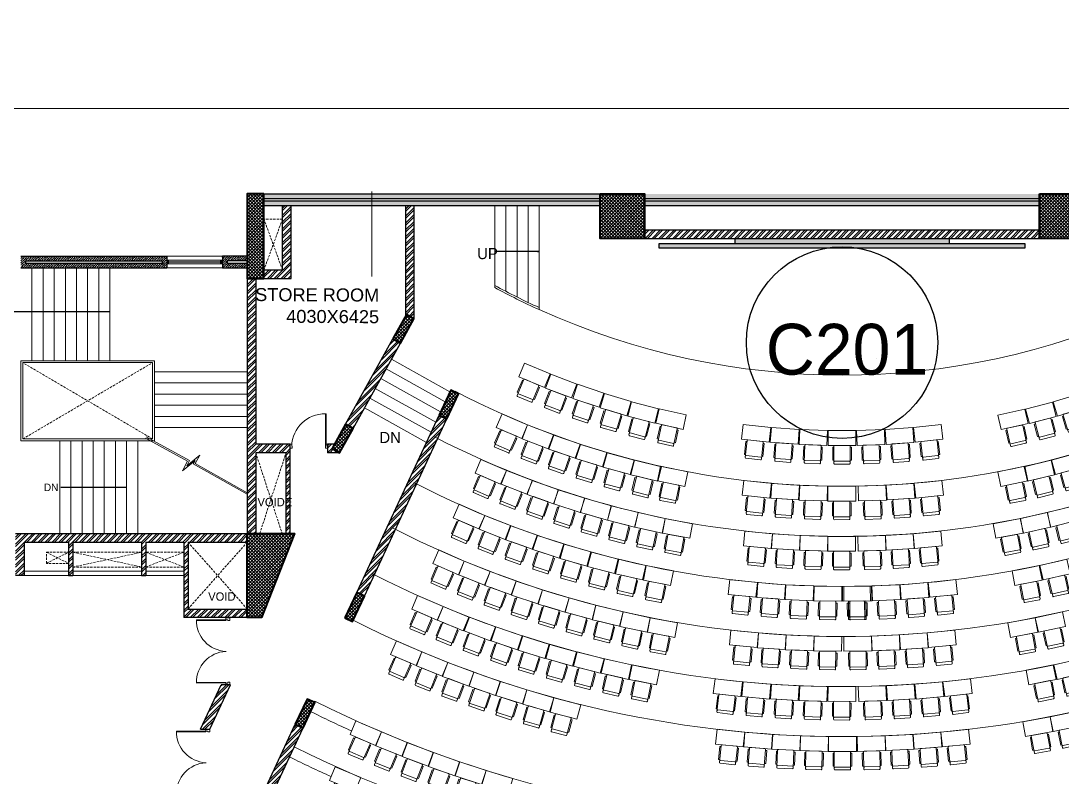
# Model space of a CAD drawing. Header units: millimetres. Extents: x 8275 to 147087, y -297470 to -191881.
# Drawn here: x 90337 to 118383, y -245231 to -224869 of the extents above; entities that cross this region are included whole.
import ezdxf

# ---------------------------------------------------------------- set-up
doc = ezdxf.new("R2010")
doc.units = ezdxf.units.MM
doc.header["$LTSCALE"] = 250
doc.header["$MEASUREMENT"] = 0
doc.linetypes.add('HIDDEN', pattern=[0.375, 0.25, -0.125])
for name, color, linetype, lineweight in [('25MM COND', 5, 'Continuous', 18), ('col', 6, 'Continuous', 40), ('door', 35, 'Continuous', 13), ('ele', 51, 'Continuous', 18), ('furniture', 5, 'Continuous', 15), ('hatch', 9, 'Continuous', 0), ('hidden', 153, 'HIDDEN', 13), ('stairs', 2, 'Continuous', 5), ('text', 7, 'Continuous', 9), ('wall', 1, 'Continuous', 30), ('win', 4, 'Continuous', 20)]:
    doc.layers.add(name, color=color, linetype=linetype, lineweight=lineweight)
doc.layers.add('FUR', color=140, linetype='Continuous')
doc.styles.get("Standard").update_dxf_attribs({"font": 'GOTHIC.TTF', "height": 100})
doc.dimstyles.get("Standard").update_dxf_attribs({"dimtxt": 100, "dimasz": 50, "dimexe": 50, "dimexo": 50, "dimgap": 0.09, "dimtad": 0, "dimdec": 0, "dimrnd": 5, "dimzin": 0, "dimdsep": 46, "dimtxsty": 'Standard', "dimblk": 'ARCHTICK', "dimcen": 0, "dimdle": 50, "dimadec": 0, "dimazin": 0, "dimtfac": 1, "dimtdec": 0, "dimtofl": 0, "dimtmove": 0, "dimatfit": 3, "dimldrblk": 'OPEN30', "dimfxl": 1, "dimtolj": 1, "dimtzin": 0, "dimarcsym": 0})
pattern_1 = [(228.02035, (487794.9, -319285.8), (74.5158, -1412.249), [3000, -1000]), (318.02035, (487126, -320029.2), (74.5158, -1412.249), [3000, -1000])]
pattern_2 = [(45, (-6686.724, -321362.345), (-44.194174, 44.194174), []), (135, (-6686.724, -321362.345), (-44.194174, -44.194174), [])]
pattern_3 = [(45, (-6686.724, -321362.345), (-44.194174, 44.194174), []), (135, (-6686.724, -321362.345), (-44.194174, -44.194174), [])]
pattern_4 = [(45, (-6686.72, -321362.35), (-92.80777, 92.80777), []), (45, (-6624.85, -321362.35), (-92.80777, 92.80777), [])]
pattern_5 = [(45, (-6686.724, -321362.345), (23.201941, 85.073785), [109.375, -21.875, 0, -21.875])]

# ---------------------------------------------------------------- blocks, each defined once
blk = doc.blocks.new('A$C31941232')
at = {"layer": 'hatch'}
h = blk.add_hatch(dxfattribs=at)
h.set_pattern_fill('ANSI37', color=256, scale=500, style=0)
h.paths.add_polyline_path([(-41661, 30961), (-42111, 30961), (-42111, 28684), (-41661, 28684)])
h = blk.add_hatch(dxfattribs=at)
h.set_pattern_fill('ANSI37', color=256, scale=500, style=0)
h.paths.add_polyline_path([(-31409, 29761), (-32609, 29761), (-32609, 30961), (-31409, 30961)])
h = blk.add_hatch(dxfattribs=at)
h.set_pattern_fill('ANSI37', color=256, scale=500, style=0)
h.set_pattern_definition([(45, (2e-08, 2.064), (-44.19417, 44.19417), []), (135, (2e-08, 2.064), (-44.19417, -44.19417), [])])
h.paths.add_polyline_path([(-19573, 29761), (-20773, 29761), (-20773, 30961), (-19573, 30961)])
h = blk.add_hatch(dxfattribs=at)
h.set_pattern_fill('ANSI37', color=256, scale=500, style=0)
edge = h.paths.add_edge_path()
edge.add_line((-42111, 21814), (-40836, 21814))
edge.add_line((-40836, 21814), (-41729, 19554))
edge.add_line((-41729, 19554), (-42111, 19554))
edge.add_line((-42111, 19554), (-42111, 21814))
at = {"layer": 'col'}
for points, elevation in [([(-41661, 30961), (-42111, 30961), (-42111, 28684), (-41661, 28684)], -27273), ([(-32609, 30961), (-31409, 30961), (-31409, 29761), (-32609, 29761)], -26089), ([(-20773, 30961), (-19573, 30961), (-19573, 29761), (-20773, 29761)], -27265)]:
    blk.add_lwpolyline(points, close=True, dxfattribs=dict(at, elevation=elevation))
at = {"layer": 'col', "elevation": -5633}
blk.add_lwpolyline([(-42111, 21814), (-40836, 21814), (-41729, 19554), (-42111, 19554), (-42111, 21814)], dxfattribs=at)
blk = doc.blocks.new('DRDR')
at = {"lineweight": 18, "ltscale": 0.1}
for p, q in [((4811214, 8332972), (4811219, 8333059)), ((4811219, 8333059), (4811277, 8333056)), ((4811277, 8333056), (4811275, 8333009)), ((4811214, 8332972), (4811255, 8332969)), ((4811255, 8332969), (4811221, 8332307)), ((4811268, 8332969), (4811234, 8332306)), ((4811255, 8332969), (4811257, 8333010)), ((4811268, 8332969), (4811255, 8332969)), ((4811257, 8333010), (4811275, 8333009)), ((4812659, 8332896), (4812624, 8332233)), ((4812672, 8332895), (4812637, 8332233)), ((4812659, 8332984), (4812656, 8332937)), ((4812674, 8332936), (4812656, 8332937)), ((4812717, 8332981), (4812659, 8332984)), ((4812672, 8332895), (4812659, 8332896)), ((4812672, 8332895), (4812674, 8332936)), ((4812712, 8332893), (4812672, 8332895)), ((4812712, 8332893), (4812717, 8332981))]:
    blk.add_line(p, q, dxfattribs=at)
blk.add_ellipse((4811270, 8332997), major_axis=(-685, -126), ratio=0.993607, start_param=1.318294, end_param=2.867114, dxfattribs=at)
at = {"lineweight": 18, "ltscale": 0.1, "extrusion": (0, 0, -1)}
blk.add_ellipse((4812660, 8332925), major_axis=(668, -196), ratio=0.993607, start_param=1.318294, end_param=2.867114, dxfattribs=at)
blk = doc.blocks.new('_ArchTick')
at = {"color": 0, "linetype": 'ByBlock', "const_width": 0.15}
blk.add_lwpolyline([(-0.5, -0.5), (0.5, 0.5)], dxfattribs=at)
blk = doc.blocks.new('_Open30')
at = {"color": 0, "linetype": 'ByBlock', "lineweight": -2}
for p, q in [((-1, 0.27), (0, 0)), ((0, 0), (-1, -0.27)), ((0, 0), (-1, 0))]:
    blk.add_line(p, q, dxfattribs=at)
blk = doc.blocks.new('D1-1000')
for p, q in [((-951, 0), (-1000, 0)), ((-1000, 0), (-1000, -102)), ((-951, -53), (-951, 0)), ((-49, 0), (0, 0)), ((-49, -53), (-49, 0)), ((0, 0), (0, -102)), ((-1000, -102), (-963, -102)), ((-963, -53), (-951, -53)), ((-963, -102), (-963, -53)), ((-51, -53), (-51, -923)), ((-37, -53), (-49, -53)), ((-37, -923), (-37, -53)), ((-37, -102), (-37, -53)), ((0, -102), (-37, -102)), ((-55, -923), (-37, -923))]:
    blk.add_line(p, q)
blk.add_ellipse((-40, 2), major_axis=(646, 675), ratio=0.977435, start_param=2.382767, end_param=3.900418)
blk = doc.blocks.new('CH_staff_PL')
at = {"color": 0}
for p, q in [((-21, 8), (-21, -8)), ((-1.75, 8.75), (-20.25, 8.75)), ((-5, 10), (-19, 10)), ((-19, 8.75), (-19, 10)), ((-5, 8.75), (-5, 10)), ((-4, -8), (-4, 8)), ((-1, -8), (-1, 8)), ((-20.25, -8.75), (-1.75, -8.75)), ((-19, -10), (-19, -8.75)), ((-19, -10), (-5, -10)), ((-5, -10), (-5, -8.75))]:
    blk.add_line(p, q, dxfattribs=at)
for centre, start, end in [((-20.25, 8), 90, 180), ((-3.25, 8), 90, 180), ((-1.75, 8), 0, 90), ((-20.25, -8), 180, 270), ((-3.25, -8), 180, 270), ((-1.75, -8), 270, 0)]:
    blk.add_arc(centre, 0.75, start, end, dxfattribs=at)
blk = doc.blocks.new('dsfa')
at = {"layer": 'furniture', "ltscale": 0.01}
blk.add_lwpolyline([(8865122, 4642613), (8865872, 4642613), (8865872, 4642213), (8865122, 4642213)], close=True, dxfattribs=at)
at = {"layer": 'furniture', "extrusion": (2e-16, 2.46924e-05, 1), "xscale": -25.08044560737534, "yscale": 25.08044560737528, "zscale": 25.08044560737534, "rotation": 89.99999999959537}
blk.add_blockref('CH_staff_PL', (8865497, 4641686, 115), dxfattribs=at)
blk = doc.blocks.new('1123')
at = {"layer": 'col'}
for p, rotation in [((-10006720, -821270, -29646), 337.0404765705011), ((-9969730, -1183609, -29646), 339.1238099038345), ((-9919593, -1544362, -29646), 341.2071432371678), ((-9856375, -1903055, -29646), 343.2904765705011), ((-9780158, -2259213, -29646), 345.3738099038345), ((-7434962, -6725419, -29646), 14.54047657050112), ((-7185039, -6990363, -29646), 16.62380990383446), ((-9691045, -2612364, -29646), 347.4571432371678), ((-7675089, -6451564, -29646), 12.45714323716778), ((-10014952, -723478, -40912), 336.4710636825377), ((-9975243, -1143035, -40912), 338.8820543509731), ((-9347586, -3649137, -29646), 353.7071432371678), ((-9208230, -3985644, -29646), 355.7904765705011), ((-9056734, -4316863, -29646), 357.8738099038345), ((-8893297, -4642356, -29646), 359.9571432371678), ((-8718136, -4961692, -29646), 2.040476570501113), ((-8531481, -5274449, -29646), 4.123809903834457), ((-8333580, -5580214, -29646), 6.207143237167777), ((-9930787, -1476314, -40912), 340.80513127405), ((-9875172, -1807914, -40912), 342.7282081971269), ((-9808460, -2137461, -40912), 344.6512851202039), ((-10013735, -749173, -40912), 336.6115144574396), ((-9730727, -2464584, -40912), 346.5743620432808), ((-9978451, -1120958, -40912), 338.7477798511497), ((-9642092, -2788899, -29646), 348.4974389663577), ((-9938227, -1430593, -40912), 340.533494136864), ((-9311549, -3741497, -29646), 354.2666697355885), ((-9180268, -4051040, -29646), 356.1897466586654), ((-9038673, -4356003, -29646), 358.1128235817423), ((-9888374, -1738824, -40912), 342.3192084225782), ((-8886924, -4656043, -29646), 0.03590050481924913), ((-10016110, -725918, -29646), 336.4710636825377), ((-9828940, -2045352, -40912), 344.1049227082926), ((-9759983, -2349879, -40912), 345.8906369940069), ((-9984056, -1076405, -29646), 338.4841763668883), ((-9681570, -2652109, -40912), 347.6763512797212), ((-9946717, -1375574, -29646), 340.2083142979228), ((-9593777, -2951749, -40912), 349.4620655654355), ((-9900395, -1673483, -29646), 341.9324522289572), ((-9284421, -3809542, -29646), 354.6787576476764), ((-9160754, -4096244, -29646), 356.4644719333907), ((-9028213, -4378954, -29646), 358.250186219105), ((-8886926, -4657395, -29646), 0.03590050481925548), ((-9845130, -1969864, -29646), 343.6565901599917), ((-10016003, -736253, -29646), 336.5233138262365), ((-9780972, -2264448, -29646), 345.3807280910261), ((-9987735, -1048072, -29646), 338.3139571001309), ((-9707981, -2556968, -29646), 347.1048660220606), ((-9626221, -2847159, -29646), 348.8290039530951), ((-9953874, -1328090, -29646), 339.9268603259373), ((-9329113, -3701147, -29646), 354.0014177461986), ((-9912144, -1607044, -29646), 341.5397635517439), ((-9862579, -1884712, -29646), 343.1526667775502), ((-9213099, -3979422, -29646), 355.725555677233), ((-9088766, -4254080, -29646), 357.4496936082676), ((-8956225, -4524873, -29646), 359.173831539302), ((-8815597, -4791555, -29646), 0.8979694703364872), ((-10016138, -743436, -40912), 336.5575131235295), ((-9805218, -2160876, -29646), 344.7655700033568), ((-9997857, -953239, -40912), 337.7612662873004), ((-9740107, -2435315, -29646), 346.3784732291631), ((-9967754, -1224831, -40912), 339.3237662873004), ((-9667297, -2707813, -29646), 347.9913764549696), ((-9586846, -2978154, -29646), 349.6042796807761), ((-9930257, -1495501, -40912), 340.8862662873004), ((-9303790, -3765629, -29646), 354.3907392144966), ((-10017802, -729601, -40912), 336.4710636825377), ((-9885394, -1765049, -40912), 342.4487662873004), ((-9193708, -4025319, -29646), 356.0036424403031), ((-9076361, -4281807, -29646), 357.6165456661096), ((-8951841, -4534890, -29646), 359.229448891916), ((-9995347, -986487, -40912), 337.9454576854863), ((-9833197, -2033272, -40912), 344.0112662873004), ((-9773706, -2299973, -40912), 345.5737662873004), ((-9966368, -1242053, -40912), 339.4160459207804), ((-9706965, -2564953, -40912), 347.1362662873004), ((-9930840, -1496790, -40912), 340.8866341560746), ((-9633023, -2828014, -40912), 348.6987662873004), ((-9888786, -1750532, -40912), 342.3572223913686), ((-9374004, -3589643, -29646), 353.2998168463085), ((-9272245, -3843244, -29646), 354.8623168463085), ((-9840234, -2003112, -40912), 343.8278106266628), ((-9163610, -4093977, -29646), 356.4248168463085), ((-9048178, -4341654, -29646), 357.9873168463085), ((-8926035, -4586091, -29646), 359.5498168463085), ((-9785216, -2254361, -40912), 345.2983988619569), ((-10018312, -739817, -29646), 336.5173287678684), ((-9997734, -975299, -29646), 337.8686801192197), ((-9321671, -3724741, -29646), 354.1219282737217), ((-9222639, -3962115, -29646), 355.5925165090158), ((-9117549, -4196869, -29646), 357.0631047443099), ((-9006468, -4428849, -29646), 358.5336929796039), ((-9971609, -1210230, -29646), 339.220031470571), ((-8889470, -4657902, -29646), 0.004281214898097483), ((-9939950, -1444480, -29646), 340.5713828219224), ((-10002807, -935757, -29646), 337.6358601622665), ((-9902775, -1677918, -29646), 341.9227341732738), ((-9860106, -1910415, -29646), 343.2740855246251)]:
    blk.add_blockref('dsfa', p, dxfattribs=dict(at, rotation=rotation))
at = {"layer": 'col', "xscale": -1}
for p, rotation in [((9759838, -2137461, -40912), 15.34871487979623), ((9682105, -2464584, -40912), 13.42563795671923), ((9593470, -2788899, -29646), 11.50256103364232), ((8990054, -4356003, -29646), 1.887176418257654), ((9131649, -4051040, -29646), 3.810253341334651), ((9262931, -3741497, -29646), 5.733330264411567), ((9711361, -2349879, -40912), 14.10936300599313), ((9632948, -2652109, -40912), 12.32364872027885), ((9545156, -2951749, -40912), 10.53793443456457), ((8979594, -4378954, -29646), 1.749813780895098), ((9112135, -4096244, -29646), 3.535528066609377), ((9235803, -3809542, -29646), 5.321242352323576), ((9577599, -2847159, -29646), 11.17099604690491), ((9659359, -2556968, -29646), 12.89513397793945), ((9280494, -3701147, -29646), 5.998582253801459), ((8907606, -4524873, -29646), 0.8261684606980068), ((9040147, -4254080, -29646), 2.550306391732544), ((9164481, -3979422, -29646), 4.274444322767001), ((9538224, -2978154, -29646), 10.39572031922394), ((9618675, -2707813, -29646), 12.00862354503042), ((9255171, -3765629, -29646), 5.609260785503407), ((8903222, -4534890, -29646), 0.7705511080839765), ((9027742, -4281807, -29646), 2.383454333890453), ((9145089, -4025319, -29646), 3.996357559696931), ((9658343, -2564953, -40912), 12.86373371269957), ((9584401, -2828014, -40912), 11.30123371269961), ((9223627, -3843244, -29646), 5.137683153691457), ((9325385, -3589643, -29646), 6.700183153691421), ((8999559, -4341654, -29646), 2.012683153691528), ((9114991, -4093977, -29646), 3.575183153691492), ((9607308, -2752213, -40912), 11.76042466745487), ((9533126, -2998486, -40912), 10.28983643216075), ((8957849, -4428849, -29646), 1.466307020396078), ((9068930, -4196869, -29646), 2.93689525569011), ((9174020, -3962115, -29646), 4.407483490984223), ((9273052, -3724741, -29646), 5.878071726278336)]:
    blk.add_blockref('dsfa', p, dxfattribs=dict(at, rotation=rotation))

msp = doc.modelspace()

# ---------------------------------------------------------------- hatches: boundary and pattern name
at = {"layer": 'hatch'}
h = msp.add_hatch(dxfattribs=at)
h.set_pattern_fill('ANSI36', color=256, scale=350, style=0)
h.set_pattern_definition(pattern_5)
h.paths.add_polyline_path([(96885, -229527), (105937, -229527), (105937, -229652), (96885, -229652)])
h = msp.add_hatch(dxfattribs=at)
h.set_pattern_fill('ANSI36', color=256, scale=350, style=0)
h.set_pattern_definition(pattern_5)
h.paths.add_polyline_path([(107137, -229527), (117773, -229527), (117773, -229652), (107137, -229652)])
h = msp.add_hatch(dxfattribs=at)
h.set_pattern_fill('ANSI36', color=256, scale=350, style=0)
h.set_pattern_definition(pattern_5)
h.paths.add_polyline_path([(105937, -229842), (96885, -229842), (96885, -229717), (105937, -229717)])
h = msp.add_hatch(dxfattribs=at)
h.set_pattern_fill('ANSI32', color=256, scale=350, style=0)
h.set_pattern_definition(pattern_4)
h.paths.add_polyline_path([(96885, -231574), (96885, -231804), (97615, -231804), (97615, -229842), (97385, -229842), (97385, -231574)])
h = msp.add_hatch(dxfattribs=at)
h.set_pattern_fill('ANSI32', color=256, scale=350, style=0)
h.set_pattern_definition(pattern_4)
h.paths.add_polyline_path([(98919, -236498), (98718, -236386), (98784, -236268), (98595, -236268), (98595, -236498)])
h.paths.add_polyline_path([(100561, -233546), (100360, -233434), (99083, -235731), (99284, -235843)])
h.paths.add_polyline_path([(100695, -232831), (100724, -232779), (100925, -232890), (100927, -229842), (100697, -229842)])
h = msp.add_hatch(dxfattribs=at)
h.set_pattern_fill('ANSI36', color=256, scale=350, style=0)
h.set_pattern_definition(pattern_5)
h.paths.add_polyline_path([(117773, -229842), (107137, -229842), (107137, -229717), (117773, -229717)])
h = msp.add_hatch(dxfattribs=at)
h.set_pattern_fill('ANSI32', color=256, scale=350, style=0)
h.set_pattern_definition(pattern_4)
h.paths.add_polyline_path([(107137, -230497), (117773, -230497), (117773, -230727), (107137, -230727)])
h = msp.add_hatch(color=256, dxfattribs=at)
h.dxf.hatch_style = 1
h.paths.add_polyline_path([(109575, -230727), (115335, -230727), (115335, -230877), (109575, -230877)])
h = msp.add_hatch(color=256, dxfattribs=at)
h.dxf.hatch_style = 1
h.paths.add_polyline_path([(107520, -230977), (117390, -230977), (117390, -230877), (107520, -230877)])
h = msp.add_hatch(dxfattribs=at)
h.set_pattern_fill('ANSI36', color=256, scale=350, style=0)
h.set_pattern_definition(pattern_5)
h.paths.add_polyline_path([(94140, -231394), (90462, -231394), (90462, -231329), (94140, -231329)], flags=16)
h.paths.add_polyline_path([(90337, -231204), (94265, -231204), (94265, -231519), (90337, -231519)])
h = msp.add_hatch(dxfattribs=at)
h.set_pattern_fill('ANSI36', color=256, scale=350, style=0)
h.set_pattern_definition(pattern_5)
h.paths.add_polyline_path([(96435, -231329), (96435, -231204), (95765, -231204), (95765, -231519), (96435, -231519), (96435, -231394), (95890, -231394), (95890, -231329)])
h = msp.add_hatch(dxfattribs=at)
h.set_pattern_fill('ANSI32', color=256, scale=350, style=0)
h.set_pattern_definition(pattern_4)
h.paths.add_polyline_path([(96435, -238674), (96665, -238674), (96665, -236498), (97480, -236498), (97480, -238674), (97595, -238674), (97595, -236268), (96665, -236268), (96665, -231804), (96435, -231804)])
at = {"layer": 'hatch', "extrusion": (-0.000141675, -0.002685, 0.999996)}
h = msp.add_hatch(dxfattribs=at)
h.set_pattern_fill('AR-HBONE', color=256, scale=250, angle=183.0204, style=0)
h.set_pattern_definition(pattern_1)
h.paths.add_polyline_path([(93244, -232873), (93244, -232875), (93238, -232874), (93238, -232872)], flags=16)
h.paths.add_polyline_path([(93179, -232869), (93179, -232871), (93185, -232872), (93185, -232870)], flags=16)
edge = h.paths.add_edge_path()
edge.add_arc((93233, -232886), 0.685, 176.9796, 356.9796)
edge.add_arc((93234, -232886), 0.685, 176.9796, 356.9796)
edge.add_arc((93235, -232886), 0.685, 176.9796, 356.9796)
edge.add_arc((93237, -232887), 0.685, 176.9796, 356.9796)
edge.add_arc((93238, -232887), 0.685, 176.9796, 356.9796)
edge.add_arc((93239, -232887), 0.685, 176.9796, 356.9796)
edge.add_arc((93241, -232887), 0.685, 176.9796, 356.9796)
edge.add_arc((93242, -232887), 0.685, 176.9796, 356.9796)
edge.add_arc((93244, -232887), 0.685, 176.9796, 356.9796)
edge.add_arc((93245, -232887), 0.685, 176.9796, 356.9796)
edge.add_arc((93246, -232887), 0.685, 176.9796, 356.9796)
edge.add_arc((93248, -232887), 0.685, 176.9796, 356.9796)
edge.add_line((93248, -232887), (93249, -232875))
edge.add_line((93249, -232875), (93245, -232875))
edge.add_line((93245, -232875), (93245, -232873))
edge.add_line((93245, -232873), (93247, -232873))
edge.add_line((93247, -232873), (93246, -232869))
edge.add_line((93246, -232869), (93237, -232869))
edge.add_line((93237, -232869), (93235, -232872))
edge.add_line((93235, -232872), (93236, -232872))
edge.add_line((93236, -232872), (93236, -232874))
edge.add_line((93236, -232874), (93233, -232874))
edge.add_line((93233, -232874), (93232, -232886))
edge.add_arc((93189, -232884), 0.685, 176.9796, 356.9796, ccw=False)
edge.add_arc((93188, -232884), 0.685, 176.9796, 356.9796, ccw=False)
edge.add_arc((93186, -232884), 0.685, 176.9796, 356.9796, ccw=False)
edge.add_arc((93185, -232884), 0.685, 176.9796, 356.9796, ccw=False)
edge.add_arc((93183, -232884), 0.685, 176.9796, 356.9796, ccw=False)
edge.add_arc((93182, -232884), 0.685, 176.9796, 356.9796, ccw=False)
edge.add_arc((93181, -232883), 0.685, 176.9796, 356.9796, ccw=False)
edge.add_arc((93179, -232883), 0.685, 176.9796, 356.9796, ccw=False)
edge.add_arc((93178, -232883), 0.685, 176.9796, 356.9796, ccw=False)
edge.add_arc((93177, -232883), 0.685, 176.9796, 356.9796, ccw=False)
edge.add_arc((93175, -232883), 0.685, 176.9796, 356.9796, ccw=False)
edge.add_arc((93174, -232883), 0.685, 176.9796, 356.9796, ccw=False)
edge.add_line((93173, -232883), (93174, -232871))
edge.add_line((93174, -232871), (93178, -232871))
edge.add_line((93178, -232871), (93178, -232869))
edge.add_line((93178, -232869), (93176, -232869))
edge.add_line((93176, -232869), (93178, -232866))
edge.add_line((93178, -232866), (93187, -232866))
edge.add_line((93187, -232866), (93188, -232870))
edge.add_line((93188, -232870), (93187, -232870))
edge.add_line((93187, -232870), (93186, -232872))
edge.add_line((93186, -232872), (93190, -232872))
edge.add_line((93190, -232872), (93190, -232884))
h = msp.add_hatch(dxfattribs=at)
h.set_pattern_fill('AR-HBONE', color=256, scale=250, angle=183.0204, style=0)
h.set_pattern_definition(pattern_1)
h.paths.add_polyline_path([(95015, -232968), (95015, -232970), (95010, -232969), (95010, -232967)], flags=16)
h.paths.add_polyline_path([(94951, -232964), (94951, -232966), (94956, -232967), (94957, -232965)], flags=16)
edge = h.paths.add_edge_path()
edge.add_arc((95004, -232981), 0.685, 176.9796, 356.9796)
edge.add_arc((95006, -232981), 0.685, 176.9796, 356.9796)
edge.add_arc((95007, -232982), 0.685, 176.9796, 356.9796)
edge.add_arc((95008, -232982), 0.685, 176.9796, 356.9796)
edge.add_arc((95010, -232982), 0.685, 176.9796, 356.9796)
edge.add_arc((95011, -232982), 0.685, 176.9796, 356.9796)
edge.add_arc((95012, -232982), 0.685, 176.9796, 356.9796)
edge.add_arc((95014, -232982), 0.685, 176.9796, 356.9796)
edge.add_arc((95015, -232982), 0.685, 176.9796, 356.9796)
edge.add_arc((95017, -232982), 0.685, 176.9796, 356.9796)
edge.add_arc((95018, -232982), 0.685, 176.9796, 356.9796)
edge.add_arc((95019, -232982), 0.685, 176.9796, 356.9796)
edge.add_line((95020, -232982), (95021, -232970))
edge.add_line((95021, -232970), (95017, -232970))
edge.add_line((95017, -232970), (95017, -232968))
edge.add_line((95017, -232968), (95019, -232968))
edge.add_line((95019, -232968), (95017, -232964))
edge.add_line((95017, -232964), (95008, -232964))
edge.add_line((95008, -232964), (95006, -232967))
edge.add_line((95006, -232967), (95008, -232967))
edge.add_line((95008, -232967), (95008, -232969))
edge.add_line((95008, -232969), (95004, -232969))
edge.add_line((95004, -232969), (95004, -232981))
edge.add_arc((94961, -232979), 0.685, 176.9796, 356.9796, ccw=False)
edge.add_arc((94959, -232979), 0.685, 176.9796, 356.9796, ccw=False)
edge.add_arc((94958, -232979), 0.685, 176.9796, 356.9796, ccw=False)
edge.add_arc((94956, -232979), 0.685, 176.9796, 356.9796, ccw=False)
edge.add_arc((94955, -232979), 0.685, 176.9796, 356.9796, ccw=False)
edge.add_arc((94954, -232979), 0.685, 176.9796, 356.9796, ccw=False)
edge.add_arc((94952, -232979), 0.685, 176.9796, 356.9796, ccw=False)
edge.add_arc((94951, -232978), 0.685, 176.9796, 356.9796, ccw=False)
edge.add_arc((94950, -232978), 0.685, 176.9796, 356.9796, ccw=False)
edge.add_arc((94948, -232978), 0.685, 176.9796, 356.9796, ccw=False)
edge.add_arc((94947, -232978), 0.685, 176.9796, 356.9796, ccw=False)
edge.add_arc((94946, -232978), 0.685, 176.9796, 356.9796, ccw=False)
edge.add_line((94945, -232978), (94945, -232966))
edge.add_line((94945, -232966), (94949, -232966))
edge.add_line((94949, -232966), (94949, -232964))
edge.add_line((94949, -232964), (94948, -232964))
edge.add_line((94948, -232964), (94949, -232961))
edge.add_line((94949, -232961), (94958, -232961))
edge.add_line((94958, -232961), (94960, -232965))
edge.add_line((94960, -232965), (94958, -232965))
edge.add_line((94958, -232965), (94958, -232967))
edge.add_line((94958, -232967), (94962, -232967))
edge.add_line((94962, -232967), (94961, -232979))
at = {"layer": 'hatch'}
h = msp.add_hatch(dxfattribs=at)
h.set_pattern_fill('ANSI37', color=256, scale=500, style=0)
h.set_pattern_definition(pattern_3)
h.paths.add_polyline_path([(100360, -233434), (100561, -233546), (100925, -232890), (100724, -232779)])
at = {"layer": 'hatch', "extrusion": (-0.000141675, -0.002685, 0.999996)}
h = msp.add_hatch(dxfattribs=at)
h.set_pattern_fill('AR-HBONE', color=256, scale=250, angle=183.0204, style=0)
h.set_pattern_definition(pattern_1)
h.paths.add_polyline_path([(102033, -233336), (102033, -233338), (102027, -233338), (102027, -233336)], flags=16)
h.paths.add_polyline_path([(101968, -233333), (101968, -233335), (101974, -233335), (101974, -233333)], flags=16)
edge = h.paths.add_edge_path()
edge.add_arc((102022, -233350), 0.685, 176.9796, 356.9796)
edge.add_arc((102023, -233350), 0.685, 176.9796, 356.9796)
edge.add_arc((102024, -233350), 0.685, 176.9796, 356.9796)
edge.add_arc((102026, -233350), 0.685, 176.9796, 356.9796)
edge.add_arc((102027, -233350), 0.685, 176.9796, 356.9796)
edge.add_arc((102029, -233350), 0.685, 176.9796, 356.9796)
edge.add_arc((102030, -233350), 0.685, 176.9796, 356.9796)
edge.add_arc((102031, -233351), 0.685, 176.9796, 356.9796)
edge.add_arc((102033, -233351), 0.685, 176.9796, 356.9796)
edge.add_arc((102034, -233351), 0.685, 176.9796, 356.9796)
edge.add_arc((102035, -233351), 0.685, 176.9796, 356.9796)
edge.add_arc((102037, -233351), 0.685, 176.9796, 356.9796)
edge.add_line((102037, -233351), (102038, -233339))
edge.add_line((102038, -233339), (102034, -233338))
edge.add_line((102034, -233338), (102034, -233336))
edge.add_line((102034, -233336), (102036, -233337))
edge.add_line((102036, -233337), (102035, -233333))
edge.add_line((102035, -233333), (102026, -233333))
edge.add_line((102026, -233333), (102024, -233336))
edge.add_line((102024, -233336), (102026, -233336))
edge.add_line((102026, -233336), (102025, -233338))
edge.add_line((102025, -233338), (102022, -233338))
edge.add_line((102022, -233338), (102021, -233350))
edge.add_arc((101978, -233348), 0.685, 176.9796, 356.9796, ccw=False)
edge.add_arc((101977, -233348), 0.685, 176.9796, 356.9796, ccw=False)
edge.add_arc((101975, -233348), 0.685, 176.9796, 356.9796, ccw=False)
edge.add_arc((101974, -233347), 0.685, 176.9796, 356.9796, ccw=False)
edge.add_arc((101973, -233347), 0.685, 176.9796, 356.9796, ccw=False)
edge.add_arc((101971, -233347), 0.685, 176.9796, 356.9796, ccw=False)
edge.add_arc((101970, -233347), 0.685, 176.9796, 356.9796, ccw=False)
edge.add_arc((101968, -233347), 0.685, 176.9796, 356.9796, ccw=False)
edge.add_arc((101967, -233347), 0.685, 176.9796, 356.9796, ccw=False)
edge.add_arc((101966, -233347), 0.685, 176.9796, 356.9796, ccw=False)
edge.add_arc((101964, -233347), 0.685, 176.9796, 356.9796, ccw=False)
edge.add_arc((101963, -233347), 0.685, 176.9796, 356.9796, ccw=False)
edge.add_line((101962, -233347), (101963, -233335))
edge.add_line((101963, -233335), (101967, -233335))
edge.add_line((101967, -233335), (101967, -233333))
edge.add_line((101967, -233333), (101965, -233333))
edge.add_line((101965, -233333), (101967, -233329))
edge.add_line((101967, -233329), (101976, -233330))
edge.add_line((101976, -233330), (101977, -233333))
edge.add_line((101977, -233333), (101976, -233333))
edge.add_line((101976, -233333), (101975, -233335))
edge.add_line((101975, -233335), (101979, -233336))
edge.add_line((101979, -233336), (101979, -233348))
h = msp.add_hatch(dxfattribs=at)
h.set_pattern_fill('AR-HBONE', color=256, scale=250, angle=183.0204, style=0)
h.set_pattern_definition(pattern_1)
h.paths.add_polyline_path([(103804, -233431), (103804, -233433), (103799, -233433), (103799, -233431)], flags=16)
h.paths.add_polyline_path([(103740, -233428), (103740, -233430), (103746, -233430), (103746, -233428)], flags=16)
edge = h.paths.add_edge_path()
edge.add_arc((103793, -233445), 0.685, 176.9796, 356.9796)
edge.add_arc((103795, -233445), 0.685, 176.9796, 356.9796)
edge.add_arc((103796, -233445), 0.685, 176.9796, 356.9796)
edge.add_arc((103797, -233445), 0.685, 176.9796, 356.9796)
edge.add_arc((103799, -233445), 0.685, 176.9796, 356.9796)
edge.add_arc((103800, -233445), 0.685, 176.9796, 356.9796)
edge.add_arc((103802, -233446), 0.685, 176.9796, 356.9796)
edge.add_arc((103803, -233446), 0.685, 176.9796, 356.9796)
edge.add_arc((103804, -233446), 0.685, 176.9796, 356.9796)
edge.add_arc((103806, -233446), 0.685, 176.9796, 356.9796)
edge.add_arc((103807, -233446), 0.685, 176.9796, 356.9796)
edge.add_arc((103808, -233446), 0.685, 176.9796, 356.9796)
edge.add_line((103809, -233446), (103810, -233434))
edge.add_line((103810, -233434), (103806, -233434))
edge.add_line((103806, -233434), (103806, -233431))
edge.add_line((103806, -233431), (103808, -233432))
edge.add_line((103808, -233432), (103806, -233428))
edge.add_line((103806, -233428), (103797, -233428))
edge.add_line((103797, -233428), (103795, -233431))
edge.add_line((103795, -233431), (103797, -233431))
edge.add_line((103797, -233431), (103797, -233433))
edge.add_line((103797, -233433), (103793, -233433))
edge.add_line((103793, -233433), (103793, -233445))
edge.add_arc((103750, -233443), 0.685, 176.9796, 356.9796, ccw=False)
edge.add_arc((103748, -233443), 0.685, 176.9796, 356.9796, ccw=False)
edge.add_arc((103747, -233443), 0.685, 176.9796, 356.9796, ccw=False)
edge.add_arc((103746, -233443), 0.685, 176.9796, 356.9796, ccw=False)
edge.add_arc((103744, -233442), 0.685, 176.9796, 356.9796, ccw=False)
edge.add_arc((103743, -233442), 0.685, 176.9796, 356.9796, ccw=False)
edge.add_arc((103741, -233442), 0.685, 176.9796, 356.9796, ccw=False)
edge.add_arc((103740, -233442), 0.685, 176.9796, 356.9796, ccw=False)
edge.add_arc((103739, -233442), 0.685, 176.9796, 356.9796, ccw=False)
edge.add_arc((103737, -233442), 0.685, 176.9796, 356.9796, ccw=False)
edge.add_arc((103736, -233442), 0.685, 176.9796, 356.9796, ccw=False)
edge.add_arc((103735, -233442), 0.685, 176.9796, 356.9796, ccw=False)
edge.add_line((103734, -233442), (103735, -233430))
edge.add_line((103735, -233430), (103738, -233430))
edge.add_line((103738, -233430), (103739, -233428))
edge.add_line((103739, -233428), (103737, -233428))
edge.add_line((103737, -233428), (103739, -233425))
edge.add_line((103739, -233425), (103747, -233425))
edge.add_line((103747, -233425), (103749, -233428))
edge.add_line((103749, -233428), (103747, -233428))
edge.add_line((103747, -233428), (103747, -233430))
edge.add_line((103747, -233430), (103751, -233431))
edge.add_line((103751, -233431), (103750, -233443))
h = msp.add_hatch(dxfattribs=at)
h.set_pattern_fill('AR-HBONE', color=256, scale=250, angle=183.0204, style=0)
h.set_pattern_definition(pattern_1)
h.paths.add_polyline_path([(113394, -233936), (113394, -233938), (113389, -233938), (113389, -233936)], flags=16)
h.paths.add_polyline_path([(113330, -233932), (113330, -233935), (113335, -233935), (113336, -233933)], flags=16)
edge = h.paths.add_edge_path()
edge.add_arc((113383, -233950), 0.685, 176.9796, 356.9796)
edge.add_arc((113385, -233950), 0.685, 176.9796, 356.9796)
edge.add_arc((113386, -233950), 0.685, 176.9796, 356.9796)
edge.add_arc((113387, -233950), 0.685, 176.9796, 356.9796)
edge.add_arc((113389, -233950), 0.685, 176.9796, 356.9796)
edge.add_arc((113390, -233950), 0.685, 176.9796, 356.9796)
edge.add_arc((113392, -233950), 0.685, 176.9796, 356.9796)
edge.add_arc((113393, -233950), 0.685, 176.9796, 356.9796)
edge.add_arc((113394, -233950), 0.685, 176.9796, 356.9796)
edge.add_arc((113396, -233950), 0.685, 176.9796, 356.9796)
edge.add_arc((113397, -233950), 0.685, 176.9796, 356.9796)
edge.add_arc((113398, -233950), 0.685, 176.9796, 356.9796)
edge.add_line((113399, -233950), (113400, -233938))
edge.add_line((113400, -233938), (113396, -233938))
edge.add_line((113396, -233938), (113396, -233936))
edge.add_line((113396, -233936), (113398, -233936))
edge.add_line((113398, -233936), (113396, -233933))
edge.add_line((113396, -233933), (113387, -233932))
edge.add_line((113387, -233932), (113385, -233935))
edge.add_line((113385, -233935), (113387, -233935))
edge.add_line((113387, -233935), (113387, -233938))
edge.add_line((113387, -233938), (113383, -233937))
edge.add_line((113383, -233937), (113383, -233950))
edge.add_arc((113340, -233947), 0.685, 176.9796, 356.9796, ccw=False)
edge.add_arc((113338, -233947), 0.685, 176.9796, 356.9796, ccw=False)
edge.add_arc((113337, -233947), 0.685, 176.9796, 356.9796, ccw=False)
edge.add_arc((113336, -233947), 0.685, 176.9796, 356.9796, ccw=False)
edge.add_arc((113334, -233947), 0.685, 176.9796, 356.9796, ccw=False)
edge.add_arc((113333, -233947), 0.685, 176.9796, 356.9796, ccw=False)
edge.add_arc((113331, -233947), 0.685, 176.9796, 356.9796, ccw=False)
edge.add_arc((113330, -233947), 0.685, 176.9796, 356.9796, ccw=False)
edge.add_arc((113329, -233947), 0.685, 176.9796, 356.9796, ccw=False)
edge.add_arc((113327, -233947), 0.685, 176.9796, 356.9796, ccw=False)
edge.add_arc((113326, -233946), 0.685, 176.9796, 356.9796, ccw=False)
edge.add_arc((113325, -233946), 0.685, 176.9796, 356.9796, ccw=False)
edge.add_line((113324, -233946), (113325, -233934))
edge.add_line((113325, -233934), (113328, -233934))
edge.add_line((113328, -233934), (113328, -233932))
edge.add_line((113328, -233932), (113327, -233932))
edge.add_line((113327, -233932), (113329, -233929))
edge.add_line((113329, -233929), (113337, -233929))
edge.add_line((113337, -233929), (113339, -233933))
edge.add_line((113339, -233933), (113337, -233933))
edge.add_line((113337, -233933), (113337, -233935))
edge.add_line((113337, -233935), (113341, -233935))
edge.add_line((113341, -233935), (113340, -233947))
h = msp.add_hatch(dxfattribs=at)
h.set_pattern_fill('AR-HBONE', color=256, scale=250, angle=183.0204, style=0)
h.set_pattern_definition(pattern_1)
h.paths.add_polyline_path([(115166, -234031), (115166, -234033), (115160, -234033), (115161, -234031)], flags=16)
h.paths.add_polyline_path([(115102, -234028), (115102, -234030), (115107, -234030), (115107, -234028)], flags=16)
edge = h.paths.add_edge_path()
edge.add_arc((115155, -234045), 0.685, 176.9796, 356.9796)
edge.add_arc((115156, -234045), 0.685, 176.9796, 356.9796)
edge.add_arc((115158, -234045), 0.685, 176.9796, 356.9796)
edge.add_arc((115159, -234045), 0.685, 176.9796, 356.9796)
edge.add_arc((115160, -234045), 0.685, 176.9796, 356.9796)
edge.add_arc((115162, -234045), 0.685, 176.9796, 356.9796)
edge.add_arc((115163, -234045), 0.685, 176.9796, 356.9796)
edge.add_arc((115165, -234045), 0.685, 176.9796, 356.9796)
edge.add_arc((115166, -234045), 0.685, 176.9796, 356.9796)
edge.add_arc((115167, -234045), 0.685, 176.9796, 356.9796)
edge.add_arc((115169, -234045), 0.685, 176.9796, 356.9796)
edge.add_arc((115170, -234045), 0.685, 176.9796, 356.9796)
edge.add_line((115171, -234045), (115171, -234033))
edge.add_line((115171, -234033), (115168, -234033))
edge.add_line((115168, -234033), (115168, -234031))
edge.add_line((115168, -234031), (115169, -234031))
edge.add_line((115169, -234031), (115168, -234028))
edge.add_line((115168, -234028), (115159, -234027))
edge.add_line((115159, -234027), (115157, -234030))
edge.add_line((115157, -234030), (115159, -234031))
edge.add_line((115159, -234031), (115159, -234033))
edge.add_line((115159, -234033), (115155, -234032))
edge.add_line((115155, -234032), (115154, -234045))
edge.add_arc((115111, -234042), 0.685, 176.9796, 356.9796, ccw=False)
edge.add_arc((115110, -234042), 0.685, 176.9796, 356.9796, ccw=False)
edge.add_arc((115109, -234042), 0.685, 176.9796, 356.9796, ccw=False)
edge.add_arc((115107, -234042), 0.685, 176.9796, 356.9796, ccw=False)
edge.add_arc((115106, -234042), 0.685, 176.9796, 356.9796, ccw=False)
edge.add_arc((115104, -234042), 0.685, 176.9796, 356.9796, ccw=False)
edge.add_arc((115103, -234042), 0.685, 176.9796, 356.9796, ccw=False)
edge.add_arc((115102, -234042), 0.685, 176.9796, 356.9796, ccw=False)
edge.add_arc((115100, -234042), 0.685, 176.9796, 356.9796, ccw=False)
edge.add_arc((115099, -234042), 0.685, 176.9796, 356.9796, ccw=False)
edge.add_arc((115098, -234041), 0.685, 176.9796, 356.9796, ccw=False)
edge.add_arc((115096, -234041), 0.685, 176.9796, 356.9796, ccw=False)
edge.add_line((115096, -234041), (115096, -234029))
edge.add_line((115096, -234029), (115100, -234029))
edge.add_line((115100, -234029), (115100, -234027))
edge.add_line((115100, -234027), (115098, -234027))
edge.add_line((115098, -234027), (115100, -234024))
edge.add_line((115100, -234024), (115109, -234024))
edge.add_line((115109, -234024), (115111, -234028))
edge.add_line((115111, -234028), (115109, -234028))
edge.add_line((115109, -234028), (115109, -234030))
edge.add_line((115109, -234030), (115113, -234030))
edge.add_line((115113, -234030), (115112, -234042))
at = {"layer": 'hatch'}
h = msp.add_hatch(dxfattribs=at)
h.set_pattern_fill('ANSI37', color=256, scale=500, style=0)
h.set_pattern_definition(pattern_2)
h.paths.add_polyline_path([(101603, -235489), (101811, -235586), (102128, -234907), (101919, -234809)])
h = msp.add_hatch(dxfattribs=at)
h.set_pattern_fill('ANSI32', color=256, scale=350, style=0)
h.set_pattern_definition(pattern_4)
h.paths.add_polyline_path([(101603, -235488), (101808, -235586), (99588, -240355), (99382, -240259)])
h = msp.add_hatch(dxfattribs=at)
h.set_pattern_fill('ANSI37', color=256, scale=500, style=0)
h.set_pattern_definition(pattern_3)
h.paths.add_polyline_path([(98718, -236386), (98919, -236498), (99284, -235843), (99083, -235731)])
h = msp.add_hatch(dxfattribs=at)
h.set_pattern_fill('ANSI32', color=256, scale=350, style=0)
h.set_pattern_definition(pattern_4)
edge = h.paths.add_edge_path()
edge.add_line((90425, -239804), (90195, -239804))
edge.add_line((90195, -239804), (90195, -238674))
edge.add_line((90195, -238674), (96435, -238674))
edge.add_line((96435, -238674), (96435, -238904))
edge.add_line((96435, -238904), (94840, -238904))
edge.add_line((94840, -238904), (94840, -240704))
edge.add_line((94840, -240704), (96435, -240704))
edge.add_line((96435, -240704), (96435, -240934))
edge.add_line((96435, -240934), (94725, -240934))
edge.add_line((94725, -240934), (94725, -238904))
edge.add_line((94725, -238904), (93705, -238904))
edge.add_line((93705, -238904), (93705, -239804))
edge.add_line((93705, -239804), (93590, -239804))
edge.add_line((93590, -239804), (93590, -238904))
edge.add_line((93590, -238904), (91740, -238904))
edge.add_line((91740, -238904), (91740, -239803))
edge.add_line((91740, -239803), (91625, -239804))
edge.add_line((91625, -239804), (91625, -238904))
edge.add_line((91625, -238904), (90425, -238904))
edge.add_line((90425, -238904), (90425, -239803))
h = msp.add_hatch(dxfattribs=at)
h.set_pattern_fill('ANSI37', color=256, scale=500, style=0)
h.set_pattern_definition(pattern_2)
h.paths.add_polyline_path([(99066, -240939), (99274, -241036), (99591, -240356), (99382, -240259)])
h = msp.add_hatch(dxfattribs=at)
h.set_pattern_fill('ANSI32', color=256, scale=350, style=0)
h.set_pattern_definition(pattern_4)
h.paths.add_polyline_path([(95984, -242741), (95730, -242741), (95171, -243943), (95425, -243943)])
h = msp.add_hatch(dxfattribs=at)
h.set_pattern_fill('ANSI32', color=256, scale=350, style=0)
h.set_pattern_definition(pattern_4)
edge = h.paths.add_edge_path()
edge.add_line((117630, -252194), (117600, -251966))
edge.add_arc((112434, -214956), 37369, 262.1233, 277.9459, ccw=False)
edge.add_line((107313, -251972), (107278, -252194))
edge.add_arc((112455, -215257), 37297, 262.0206, 277.9792)
edge = h.paths.add_edge_path()
edge.add_line((117572, -251829), (117542, -251601))
edge.add_arc((112435, -214946), 37009, 262.1353, 277.9321, ccw=False)
edge.add_line((107370, -251607), (107335, -251828))
edge.add_arc((112476, -214947), 37238, 262.0647, 277.8706)
edge = h.paths.add_edge_path()
edge.add_line((127705, -249343), (127700, -249103))
edge.add_arc((112455, -214645), 37680, 280.1249, 293.8645, ccw=False)
edge.add_line((119079, -251738), (119115, -251965))
edge.add_arc((112613, -215282), 37255, 280.0512, 293.8984)
edge = h.paths.add_edge_path()
edge.add_line((119021, -251372), (119057, -251600))
edge.add_arc((112452, -214634), 37551, 280.131, 293.9571)
edge.add_line((127700, -248950), (127700, -248698))
edge.add_arc((112452, -214634), 37321, 280.1379, 294.1141, ccw=False)
h.paths.add_polyline_path([(128157, -247451), (128157, -248168), (128162, -248166), (128162, -247451)])
h.paths.add_polyline_path([(127949, -248258), (127949, -247451), (127932, -247451), (127932, -248265)])
h.paths.add_polyline_path([(98254, -243221), (97937, -243901), (97728, -243804), (96826, -245743), (96256, -246966), (96465, -247063), (96973, -245973), (98254, -243221)])
h.paths.add_polyline_path([(126754, -243430), (126657, -243221), (126657, -243221), (127910, -245912), (128162, -245912), (128162, -245909), (126962, -243333), (127089, -243274), (128318, -245912), (128532, -245912), (128532, -245827), (127298, -243177), (127754, -242964), (128532, -242964), (128532, -242734), (127703, -242734), (127201, -242968), (127298, -243176)])
h = msp.add_hatch(dxfattribs=at)
h.set_pattern_fill('ANSI37', color=256, scale=500, style=0)
h.set_pattern_definition(pattern_2)
h.paths.add_polyline_path([(97730, -243807), (97939, -243904), (98255, -243224), (98047, -243127)])

# ---------------------------------------------------------------- linework, layer by layer
at = {"elevation": -11301}
for points in [[(109575, -230727), (115335, -230727), (115335, -230877), (109575, -230877)], [(107520, -230977), (117390, -230977), (117390, -230877), (107520, -230877)]]:
    msp.add_lwpolyline(points, close=True, dxfattribs=at)
for points in [[(89087, -235819), (89087, -232697), (92737, -232697)], [(91417, -237424), (93186, -237424)]]:
    msp.add_lwpolyline(points, dxfattribs=at)
at = {"layer": '25MM COND'}
msp.add_line((99791, -229468), (99791, -231750), dxfattribs=at)
at = {"layer": 'col', "elevation": -11301}
for points in [[(100360, -233434), (100561, -233546), (100925, -232890), (100724, -232779)], [(101603, -235489), (101811, -235586), (102128, -234907), (101919, -234809)], [(98718, -236386), (98919, -236498), (99284, -235843), (99083, -235731)], [(99066, -240939), (99274, -241036), (99591, -240356), (99382, -240259)], [(97730, -243807), (97939, -243904), (98255, -243224), (98047, -243127)]]:
    msp.add_lwpolyline(points, close=True, dxfattribs=at)
at = {"layer": 'ele'}
for p, q in [((94265, -231204, -11301), (95765, -231204, -11301)), ((95765, -231519, -11301), (94265, -231519, -11301)), ((91625, -239689, -11301), (90425, -239689, -11301)), ((93590, -239689, -11301), (91740, -239689, -11301)), ((94725, -239689, -11301), (93705, -239689, -11301)), ((91625, -239804, -11301), (90425, -239804, -11301)), ((93590, -239804, -11301), (91740, -239804, -11301)), ((94725, -239804, -11301), (93705, -239804, -11301))]:
    msp.add_line(p, q, dxfattribs=at)
at = {"layer": 'FUR', "linetype": 'ByBlock', "ltscale": 100}
msp.add_circle((112455, -233531, 0), 2578, dxfattribs=at)
at = {"layer": 'hidden'}
for p, q in [((97385, -231574, -11301), (96885, -230207, -11301)), ((97385, -230207, -11301), (96885, -231574, -11301)), ((97385, -230207, -11301), (96885, -230207, -11301)), ((90387, -236124, -11301), (93887, -234069, -11301)), ((93887, -236124, -11301), (90387, -234069, -11301)), ((96665, -236498, -11301), (97375, -238674, -11301)), ((96771, -238674, -11301), (97480, -236498, -11301)), ((94840, -240704, -11301), (96435, -238904, -11301)), ((94840, -238904, -11301), (96435, -240704, -11301)), ((91025, -239175, -11301), (91625, -239475, -11301)), ((91025, -239475, -11301), (91625, -239175, -11301)), ((91740, -239574, -11301), (93590, -239175, -11301)), ((91740, -239175, -11301), (93590, -239574, -11301)), ((93705, -239574, -11301), (94725, -239175, -11301)), ((94725, -239574, -11301), (93705, -239175, -11301))]:
    msp.add_line(p, q, dxfattribs=at)
at = {"layer": 'hidden', "elevation": -11301}
for points in [[(91625, -239175), (91625, -239475), (91025, -239475), (91025, -239175)], [(91740, -239574), (93590, -239574), (93590, -239175), (91740, -239175)], [(93705, -239574), (94725, -239574), (94725, -239175), (93705, -239175)]]:
    msp.add_lwpolyline(points, close=True, dxfattribs=at)
at = {"layer": 'stairs'}
for p, q in [((103100, -229842, -11301), (103100, -232051, -11301)), ((103400, -229842, -11301), (103400, -232152, -11301)), ((103700, -229842, -11301), (103700, -232304, -11301)), ((104000, -229842, -11301), (104000, -232450, -11301)), ((104300, -229842, -11301), (104300, -232644, -11301)), ((90637, -234019, -11301), (90637, -231519, -11301)), ((90937, -234019, -11301), (90937, -231519, -11301)), ((91237, -234019, -11301), (91237, -231519, -11301)), ((91537, -234019, -11301), (91537, -231519, -11301)), ((91837, -234019, -11301), (91837, -231519, -11301)), ((92137, -234019, -11301), (92137, -231519, -11301)), ((92437, -234019, -11301), (92437, -231519, -11301)), ((92737, -234019, -11301), (92737, -231519, -11301)), ((93887, -234019, -11301), (93937, -234019, -11301)), ((101895, -234854, -11301), (100320, -233978, -11301)), ((93937, -234319, -11301), (96437, -234319, -11301)), ((101768, -235126, -11301), (100175, -234240, -11301)), ((93937, -234619, -11301), (96437, -234619, -11301)), ((101641, -235399, -11301), (100029, -234502, -11301)), ((93937, -234919, -11301), (96437, -234919, -11301)), ((101514, -235672, -11301), (99883, -234765, -11301)), ((93937, -235219, -11301), (96437, -235219, -11301)), ((101261, -236217, -11301), (99592, -235289, -11301)), ((101388, -235944, -11301), (99737, -235027, -11301)), ((93937, -235519, -11301), (96437, -235519, -11301)), ((93937, -235819, -11301), (96437, -235819, -11301)), ((91386, -238674, -11301), (91386, -236174, -11301)), ((91686, -238674, -11301), (91686, -236174, -11301)), ((91986, -238674, -11301), (91986, -236174, -11301)), ((92286, -238674, -11301), (92286, -236174, -11301)), ((92586, -238674, -11301), (92586, -236174, -11301)), ((92886, -238674, -11301), (92886, -236174, -11301)), ((93186, -238674, -11301), (93186, -236174, -11301)), ((93486, -238674, -11301), (93486, -236174, -11301))]:
    msp.add_line(p, q, dxfattribs=at)
at = {"layer": 'stairs', "elevation": -11301}
for points in [[(90387, -236174), (90337, -236174), (90337, -234019), (93887, -234019)], [(93937, -234019), (93937, -236174), (90387, -236174)], [(93887, -234069), (93887, -236124), (90387, -236124)], [(90387, -236124), (90387, -234069), (93887, -234069)], [(96435, -237615), (94981, -236798), (95032, -236707), (94693, -236983), (94828, -236724), (93693, -236103)], [(96435, -237573), (95031, -236785), (95157, -236560), (94806, -236845), (94876, -236710), (93710, -236071)]]:
    msp.add_lwpolyline(points, dxfattribs=at)
at = {"layer": 'stairs'}
for radius, start, end in [(19711, 241.6656, 245.5602), (19761, 241.7437, 245.6261), (19761, 245.6261, 294.3736)]:
    msp.add_arc((112455, -214645, -11301), radius, start, end, dxfattribs=at)
at = {"layer": 'stairs', "ltscale": 0.01}
for centre, radius, start, end in [((112473, -214829, -11301), 22571, 242.4643, 297.1879), ((112473, -214829, -11301), 23919, 242.6423, 297.0625), ((112473, -214829, -11301), 25266, 242.8014, 296.9506), ((112473, -214829, -11301), 26614, 242.9443, 296.8499), ((112473, -214829, -11301), 27962, 243.0734, 296.759), ((112473, -214829, -11301), 29309, 243.1906, 296.6765), ((112473, -214680, -11301), 31854, 243.4962, 296.3666), ((112473, -214680, -11301), 32154, 243.516, 245.7063), ((112473, -214680, -11301), 33202, 243.5826, 296.3666), ((112473, -214680, -11301), 33501, 243.6334, 245.715)]:
    msp.add_arc(centre, radius, start, end, dxfattribs=at)
at = {"layer": 'text', "linetype": 'ByBlock', "ltscale": 100, "elevation": -15927}
for points in [[(8275, -191881), (143047, -191881), (143047, -227229), (8275, -227229)], [(8275, -227229), (143047, -227229), (143047, -262577), (8275, -262577)]]:
    msp.add_lwpolyline(points, close=True, dxfattribs=at)
at = {"layer": 'text'}
for points in [[(92737, -232689, -42130), (92544, -232531, -42130), (92512, -232588, -42130), (92737, -232689, -42130)], [(92737, -232689, -42130), (92544, -232848, -42130), (92512, -232790, -42130), (92737, -232689, -42130)], [(93186, -237424, -71431), (92992, -237266, -71431), (92961, -237323, -71431), (93186, -237424, -71431)], [(93186, -237424, -71431), (92992, -237583, -71431), (92961, -237526, -71431), (93186, -237424, -71431)]]:
    msp.add_solid(points, dxfattribs=at)
at = {"layer": 'wall'}
for p, q in [((96885, -229527, -11301), (105937, -229527, -11301)), ((96885, -229652, -11301), (105937, -229652, -11301)), ((107137, -229652, -11301), (117773, -229652, -11301)), ((96885, -229717, -11301), (105937, -229717, -11301)), ((96885, -229842, -11301), (105937, -229842, -11301)), ((97385, -231574, -11301), (97385, -229842, -11301)), ((97615, -231804, -11301), (97615, -229842, -11301)), ((100695, -229842, -11301), (100695, -232831, -11301)), ((100925, -229842, -11301), (100925, -232890, -11301)), ((107137, -229717, -11301), (117773, -229717, -11301)), ((107137, -229842, -11301), (117773, -229842, -11301)), ((107137, -230497, -11301), (117773, -230497, -11301)), ((107137, -230727, -11301), (117773, -230727, -11301)), ((90337, -231204, -11301), (94265, -231204, -11301)), ((90462, -231204, -11301), (90462, -231204, -11301)), ((90462, -231329, -11301), (90462, -231394, -11301)), ((90462, -231329, -11301), (94140, -231329, -11301)), ((94140, -231204, -11301), (94140, -231204, -11301)), ((94140, -231329, -11301), (94140, -231394, -11301)), ((94265, -231204, -11301), (94265, -231519, -11301)), ((94265, -231287, -11301), (94265, -231287, -11301)), ((94265, -231287, -11301), (94265, -231287, -11301)), ((95765, -231204, -11301), (95765, -231519, -11301)), ((96435, -231204, -11301), (95765, -231204, -11301)), ((95890, -231204, -11301), (95890, -231204, -11301)), ((95890, -231329, -11301), (95890, -231394, -11301)), ((96435, -231329, -11301), (95890, -231329, -11301)), ((90337, -231519, -11301), (94265, -231519, -11301)), ((90462, -231394, -11301), (94140, -231394, -11301)), ((90462, -231412, -11301), (90462, -231412, -11301)), ((94140, -231519, -11301), (94140, -231519, -11301)), ((95765, -231519, -11301), (96435, -231519, -11301)), ((95890, -231394, -11301), (96435, -231394, -11301)), ((96885, -231574, -11301), (97385, -231574, -11301)), ((96435, -231804, -11301), (96435, -238997, -11301)), ((96665, -231804, -11301), (96665, -236268, -11301)), ((96885, -231804, -11301), (97615, -231804, -11301)), ((99083, -235731, -11301), (100360, -233434, -11301)), ((99284, -235843, -11301), (100561, -233546, -11301)), ((99382, -240259, -11301), (101603, -235489, -11301)), ((99591, -240356, -11301), (101811, -235586, -11301)), ((97595, -236268, -11301), (96665, -236268, -11301)), ((97595, -238674, -11301), (97595, -236268, -11301)), ((98595, -236268, -11301), (98595, -236498, -11301)), ((98784, -236268, -11301), (98595, -236268, -11301)), ((98784, -236268, -11301), (98791, -236256, -11301)), ((96665, -236498, -11301), (96665, -238674, -11301)), ((97480, -236498, -11301), (96665, -236498, -11301)), ((97480, -238674, -11301), (97480, -236498, -11301)), ((98919, -236498, -11301), (98595, -236498, -11301)), ((90195, -238674, -11301), (96435, -238674, -11301)), ((90425, -238904, -11301), (91625, -238904, -11301)), ((90425, -238904, -11301), (90425, -239804, -11301)), ((91625, -238904, -11301), (91625, -239804, -11301)), ((91740, -238904, -11301), (93590, -238904, -11301)), ((91740, -238904, -11301), (91740, -239804, -11301)), ((93590, -238904, -11301), (93590, -239804, -11301)), ((93705, -238904, -11301), (94725, -238904, -11301)), ((93705, -238904, -11301), (93705, -239804, -11301)), ((94725, -238904, -11301), (94725, -240934, -11301)), ((94840, -238904, -11301), (96435, -238904, -11301)), ((94840, -238904, -11301), (94840, -240704, -11301)), ((90425, -239804, -11301), (90195, -239804, -11301)), ((91625, -239804, -11301), (91740, -239804, -11301)), ((93590, -239804, -11301), (93705, -239804, -11301)), ((94840, -240704, -11301), (96435, -240704, -11301)), ((96435, -240934, -11301), (94725, -240934, -11301)), ((95175, -243943, -11301), (95732, -242745, -11301)), ((95428, -243943, -11301), (95986, -242745, -11301)), ((95986, -242745, -11301), (95732, -242745, -11301)), ((95175, -243943, -11301), (95428, -243943, -11301)), ((96829, -245743, -11301), (97730, -243807, -11301)), ((96930, -246070, -11301), (97939, -243904, -11301))]:
    msp.add_line(p, q, dxfattribs=at)
at = {"layer": 'win'}
for p, q in [((94310, -231407, -11301), (94270, -231317, -11301)), ((94310, -231317, -11301), (94270, -231407, -11301)), ((94315, -231312, -11301), (95715, -231312, -11301)), ((94315, -231357, -11301), (95715, -231357, -11301)), ((95715, -231367, -11301), (94315, -231367, -11301)), ((95760, -231407, -11301), (95720, -231317, -11301)), ((95760, -231317, -11301), (95720, -231407, -11301)), ((95715, -231412, -11301), (94315, -231412, -11301))]:
    msp.add_line(p, q, dxfattribs=at)
at = {"layer": 'win', "elevation": -11301}
for points in [[(94315, -231312), (94315, -231412), (94265, -231412), (94265, -231312)], [(94310, -231317), (94310, -231407), (94270, -231407), (94270, -231317)], [(95765, -231312), (95765, -231412), (95715, -231412), (95715, -231312)], [(95760, -231317), (95760, -231407), (95720, -231407), (95720, -231317)]]:
    msp.add_lwpolyline(points, close=True, dxfattribs=at)

# ---------------------------------------------------------------- block references
at = {"layer": 'door', "xscale": -1, "rotation": 180}
msp.add_blockref('D1-1000', (98595, -236370, -11301), dxfattribs=at)
at = {"layer": 'door', "extrusion": (0.000724023, -0.000778881, 0.999999), "xscale": 1.200000363990698, "yscale": 1.200000363990698, "zscale": 1.200000363990698, "rotation": 272.9902064507751}
msp.add_blockref('DRDR', (-10191250, 5003006, -22576), dxfattribs=at)
at = {"layer": 'door', "extrusion": (0.000724023, 0.000778881, 0.999999), "xscale": -1.200000363990698, "yscale": 1.200000363994136, "zscale": 1.200000363992493, "rotation": 267.0097935492249}
msp.add_blockref('DRDR', (-10191788, -5489693, -22956), dxfattribs=at)
at = {"layer": 'furniture', "xscale": 0.9982514713340322, "yscale": 0.9982514713340322, "zscale": 0.9982514713340322}
msp.add_blockref('1123', (136742, -229536, 19468), dxfattribs=at)
at = {"layer": 'hatch'}
msp.add_blockref('A$C31941232', (138546, -260488, -11301), dxfattribs=at)

# ---------------------------------------------------------------- texts
at = {"layer": 'FUR', "insert": (67522, -234397, -107169), "char_height": 1368, "width": 89934.28, "attachment_point": 7, "rotation": 359.9787}
msp.add_mtext('\\pi42878;C201', dxfattribs=at)
at = {"layer": 'text'}
for s, height, rotation, p in [('UP', 300, 360, (102627, -231284, -11301)), ('DN', 300, 360, (99993, -236236, -11301)), ('DN', 200, 0, (90961, -237528, -11301))]:
    msp.add_text(s, height=height, rotation=rotation, dxfattribs=at).set_placement(p)
for s, p in [('VOIDE', (96710, -237938, -11301)), ('VOID', (95383, -240480, -11301))]:
    msp.add_text(s, height=225, dxfattribs=at).set_placement(p)
at = {"layer": 'text', "insert": (99986, -233015, -11301), "char_height": 350, "width": 4731.49, "attachment_point": 9, "rotation": 359.774}
msp.add_mtext('{\\fArial|b0|i0|c0|p34;STORE ROOM\\P4030X6425}', dxfattribs=at)

# ---------------------------------------------------------------- leaders
at = {"layer": 'text'}
msp.add_leader([(104300, -231083, -54579), (103100, -231083, -54579)], dimstyle='Standard', override={"dimtxsty": 'Standard'}, dxfattribs=at)

doc.saveas('drawing.dxf')
